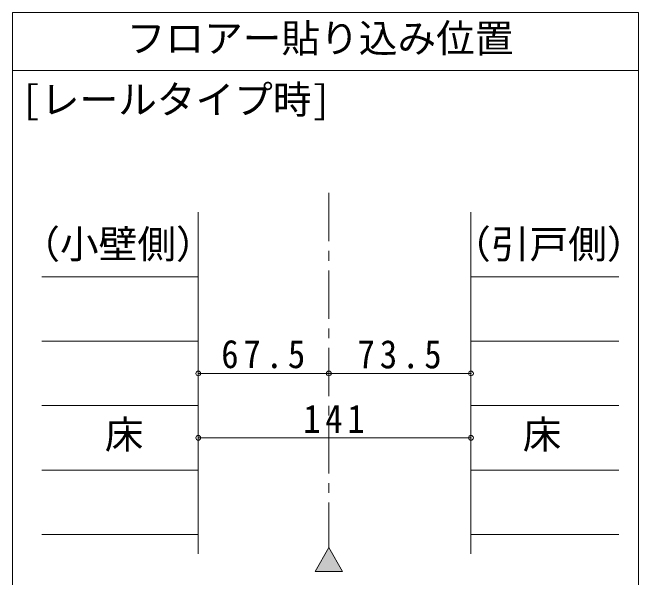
# Model space of a CAD drawing. Units: millimetres at full size, sheet at 1:5; details may follow other scales. Extents: x -957 to 993, y -689 to 708.
# Drawn here: x -124.2 to 199.5, y -221.3 to 70.6 of the extents above; entities that cross this region are included whole.
import ezdxf
from ezdxf.enums import TextEntityAlignment as Align

# ---------------------------------------------------------------- set-up
doc = ezdxf.new("R2010")
doc.units = ezdxf.units.MM
doc.header["$LTSCALE"] = 5
doc.header["$PDMODE"] = 32
doc.header["$PDSIZE"] = 2.5
doc.linetypes.add('CHAIN1', pattern=[8, 5, -1, 1, -1])
doc.layers.add('0-B_寸法', color=7, linetype='Continuous', lineweight=9)
doc.styles.add('ＭＳ ゴシック', font='')
doc.styles.get('ＭＳ ゴシック').set_extended_font_data('MS Gothic')

msp = doc.modelspace()

# ---------------------------------------------------------------- linework, layer by layer
at = {"layer": '0-B_寸法'}
for p, q in [((-124.166, 70.558), (199.518, 70.558)), ((-124.166, 70.558), (-124.166, -480.081)), ((199.518, -480.081), (199.518, 70.558)), ((-124.166, 40.558), (199.518, 40.558)), ((-28.112, -32.643), (-28.112, -209.15)), ((112.888, -32.643), (112.888, -209.15)), ((-28.112, -115.897), (39.388, -115.897)), ((39.388, -115.897), (112.888, -115.897)), ((-28.112, -149.198), (112.888, -149.198)), ((39.388, -205.832), (32.25, -218.194)), ((39.388, -205.832), (46.525, -218.194)), ((46.525, -218.194), (32.25, -218.194))]:
    msp.add_line(p, q, dxfattribs=at)
at = {"layer": '0-B_寸法', "linetype": 'CHAIN1'}
msp.add_line((39.388, -22.643), (39.388, -205.832), dxfattribs=at)
at = {"layer": '0-B_寸法', "color": 4}
for p, q in [((-109.012, -65.945), (-28.112, -65.945)), ((112.888, -65.945), (189.388, -65.945)), ((-28.112, -99.246), (-109.012, -99.246)), ((112.888, -99.246), (189.388, -99.246)), ((-28.112, -132.548), (-109.012, -132.548)), ((112.888, -132.548), (189.388, -132.548)), ((-28.112, -165.849), (-109.012, -165.849)), ((112.888, -165.849), (189.388, -165.849)), ((-28.112, -199.15), (-109.012, -199.15)), ((112.888, -199.15), (189.388, -199.15))]:
    msp.add_line(p, q, dxfattribs=at)
at = {"layer": '0-B_寸法'}
for p in [(-28.112, -115.897), (39.388, -115.897), (112.888, -115.897), (-28.112, -149.198), (112.888, -149.198)]:
    msp.add_point(p, dxfattribs=at)
at = {"layer": '0-B_寸法', "color": 16}
msp.add_solid([(46.525, -218.194), (39.388, -205.832), (32.25, -218.194)], dxfattribs=at)

# ---------------------------------------------------------------- texts
at = {"layer": '0-B_寸法', "style": 'ＭＳ ゴシック'}
for s, p in [('フロアー貼り込み位置', (-65.087, 45.558)), ('[レールタイプ時]', (-119.495, 13.868)), ('（小壁側）', (-119.622, -60.84)), ('（引戸側）', (103.172, -60.84)), ('床', (-76.46, -159.198)), ('床', (139.638, -159.198))]:
    msp.add_text(s, height=14.66, dxfattribs=at).set_placement(p, align=Align.BOTTOM_LEFT)
at = {"layer": '0-B_寸法', "char_height": 14.66, "attachment_point": 7, "style": 'ＭＳ ゴシック'}
for s, insert in [('\\T1.28;\\W0.9;67.5', (-16.237, -113.397)), ('\\T1.28;\\W0.9;73.5', (54.263, -113.512)), ('\\T1.27;\\W0.9;141', (26.138, -146.698))]:
    msp.add_mtext(s, dxfattribs=dict(at, insert=insert))

doc.saveas('drawing.dxf')
